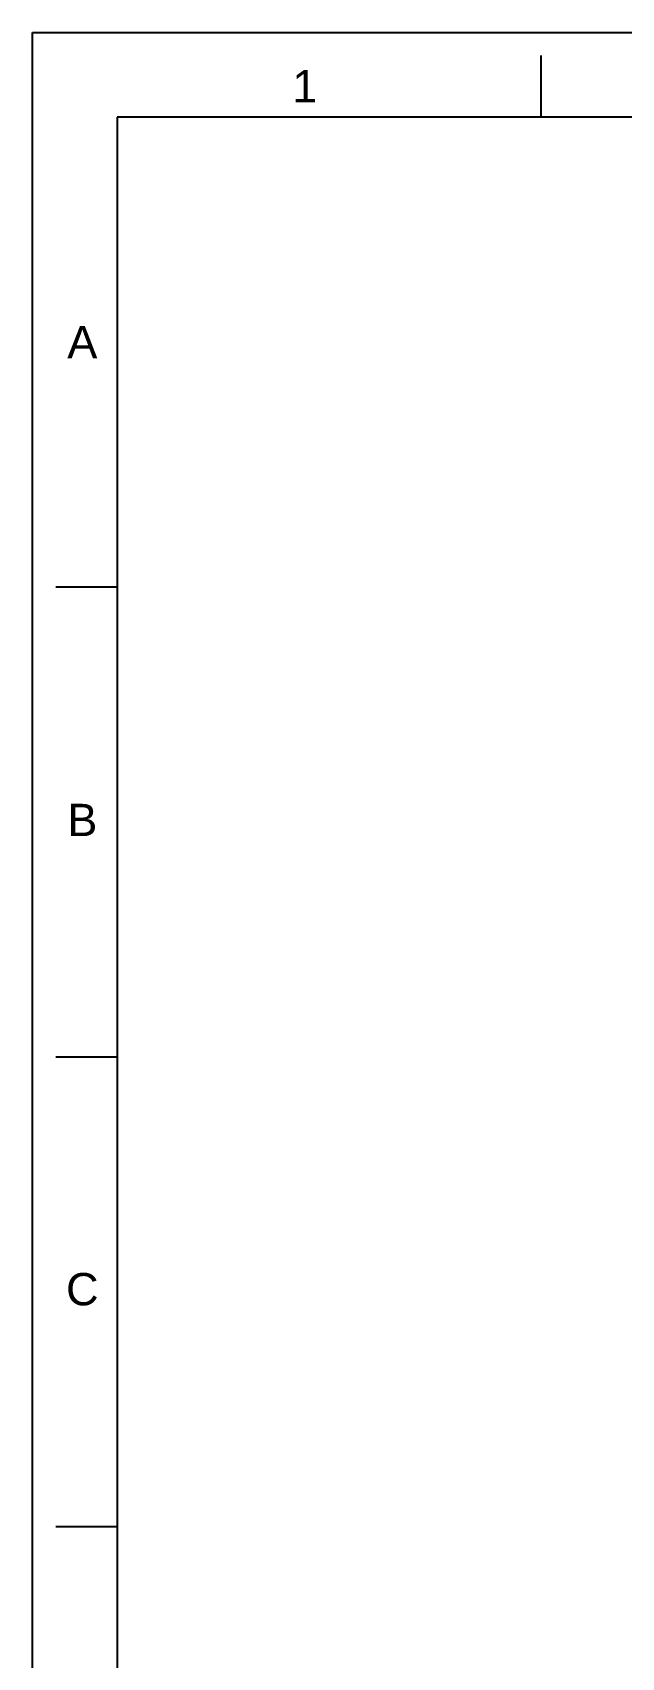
# Model space of a CAD drawing. Extents: x 12060 to 12901, y -16217 to -15623.
# Drawn here: x 12059.8 to 12198.9, y -16006.2 to -15622.6 of the extents above; entities that cross this region are included whole.
import ezdxf

# ---------------------------------------------------------------- set-up
doc = ezdxf.new("R2010")
doc.units = 0
doc.header["$MEASUREMENT"] = 0
doc.layers.add('FORM', color=7, linetype='CONTINUOUS')
doc.styles.get("Standard").update_dxf_attribs({"font": 'arial.ttf'})

msp = doc.modelspace()

# ---------------------------------------------------------------- linework, layer by layer
at = {"layer": 'FORM', "color": 7, "linetype": 'Continuous'}
for p, q in [((12059.8, -16217.27), (12059.8, -15622.56)), ((12059.8, -15622.56), (12900.8, -15622.56)), ((12179.95, -15642.59), (12179.95, -15628.03)), ((12079.83, -15642.59), (12079.83, -16197.25)), ((12880.78, -15642.59), (12079.83, -15642.59)), ((12079.83, -15753.52), (12065.28, -15753.52)), ((12079.83, -15864.45), (12065.28, -15864.45)), ((12079.83, -15975.38), (12065.28, -15975.38))]:
    msp.add_line(p, q, dxfattribs=at)

# ---------------------------------------------------------------- texts
at = {"layer": 'FORM', "color": 7, "linetype": 'Continuous', "insert": (12124.11, -15635.24), "char_height": 7.63, "attachment_point": 5}
msp.add_mtext_dynamic_manual_height_columns('1', width=50.0595, gutter_width=12.51, heights=[0], dxfattribs=at)
at = {"layer": 'FORM', "char_height": 7.63, "attachment_point": 5}
for s, insert in [('A', (12071.57, -15695.65)), ('B', (12071.57, -15808.47)), ('C', (12071.57, -15919.29))]:
    msp.add_mtext_dynamic_manual_height_columns(s, width=10.0119, gutter_width=12.51, heights=[0], dxfattribs=dict(at, insert=insert))

doc.saveas('drawing.dxf')
